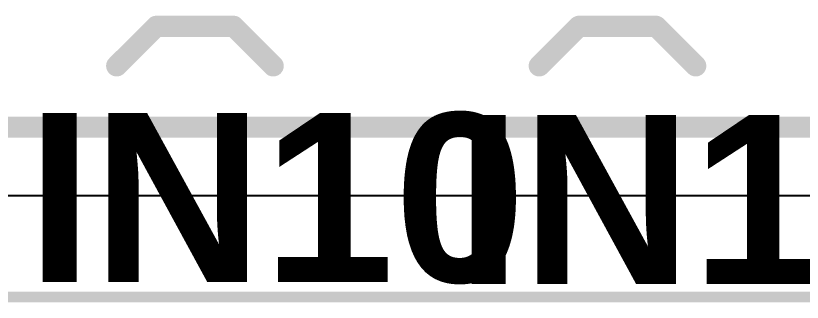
# Model space of a CAD drawing. Header units: inches. Extents: x -21 to 276, y -5 to 220.
# Drawn here: x 72.11 to 81.57, y -4.58 to -1.13 of the extents above; entities that cross this region are included whole.
import ezdxf

# ---------------------------------------------------------------- set-up
doc = ezdxf.new("R2010")
doc.units = ezdxf.units.IN
for name, color, linetype in [('Board_Outline', 216, 'Continuous'), ('Bottom Layer', 5, 'Continuous'), ('Bottom Overlay', 54, 'Continuous'), ('Ground', 16, 'Continuous'), ('Power + Signal', 76, 'Continuous'), ('Top Layer', 1, 'Continuous'), ('Top Overlay', 2, 'Continuous')]:
    doc.layers.add(name, color=color, linetype=linetype)
doc.styles.add('Arial_Bold', font='', dxfattribs={"height": 0.2})
doc.styles.get('Arial_Bold').set_extended_font_data('Arial', bold=True)

# ---------------------------------------------------------------- blocks, each defined once
blk = doc.blocks.new('DB128L_5_08_2P_BK_S_51')
at = {"layer": 'Top Overlay'}
for points in [[(-3.4311, -4.3434, 0.254, 0.254, 0), (-2.9544, -3.8667, 0.254, 0.254, 0)], [(-2.9544, -3.8667, 0.254, 0.254, 0), (-2.0261, -3.8667, 0.254, 0.254, 0)], [(-2.0261, -3.8667, 0.254, 0.254, 0), (-1.5494, -4.3434, 0.254, 0.254, 0)], [(1.6489, -4.3434, 0.254, 0.254, 0), (2.1256, -3.8667, 0.254, 0.254, 0)], [(2.1256, -3.8667, 0.254, 0.254, 0), (3.0539, -3.8667, 0.254, 0.254, 0)], [(3.0539, -3.8667, 0.254, 0.254, 0), (3.5306, -4.3434, 0.254, 0.254, 0)], [(-5.1308, -5.08, 0.127, 0.127, 0), (5.1308, -5.08, 0.127, 0.127, 0)]]:
    blk.add_lwpolyline(points, format="xyseb", dxfattribs=at)
for points in [[(-3.0179, -3.8667, 0.127, 0.127, 1), (-2.8909, -3.8667, 0.127, 0.127, 1)], [(-3.0179, -3.8667, 0.127, 0.127, 1), (-2.8909, -3.8667, 0.127, 0.127, 1)], [(-2.0896, -3.8667, 0.127, 0.127, 1), (-1.9626, -3.8667, 0.127, 0.127, 1)], [(-2.0896, -3.8667, 0.127, 0.127, 1), (-1.9626, -3.8667, 0.127, 0.127, 1)], [(2.0621, -3.8667, 0.127, 0.127, 1), (2.1891, -3.8667, 0.127, 0.127, 1)], [(2.0621, -3.8667, 0.127, 0.127, 1), (2.1891, -3.8667, 0.127, 0.127, 1)], [(2.9904, -3.8667, 0.127, 0.127, 1), (3.1174, -3.8667, 0.127, 0.127, 1)], [(2.9904, -3.8667, 0.127, 0.127, 1), (3.1174, -3.8667, 0.127, 0.127, 1)], [(-3.4946, -4.3434, 0.127, 0.127, 1), (-3.3676, -4.3434, 0.127, 0.127, 1)], [(-1.6129, -4.3434, 0.127, 0.127, 1), (-1.4859, -4.3434, 0.127, 0.127, 1)], [(1.5854, -4.3434, 0.127, 0.127, 1), (1.7124, -4.3434, 0.127, 0.127, 1)], [(3.4671, -4.3434, 0.127, 0.127, 1), (3.5941, -4.3434, 0.127, 0.127, 1)]]:
    blk.add_lwpolyline(points, format="xyseb", close=True, dxfattribs=at)

msp = doc.modelspace()

# ---------------------------------------------------------------- linework, layer by layer
at = {"layer": 'Board_Outline'}
msp.add_lwpolyline([(-4.4985, -4.5177, 0.127, 0.127, 0), (109.5015, -4.5177, 0.127, 0.127, 0)], format="xyseb", dxfattribs=at)
at = {"layer": 'Bottom Layer'}
msp.add_line((102.6083, -3.302), (2.3946, -3.302), dxfattribs=at)
at = {"layer": 'Bottom Overlay'}
msp.add_lwpolyline([(64.5008, -2.4746, 0.254, 0.254, 0), (91.4578, -2.4746, 0.254, 0.254, 0)], format="xyseb", dxfattribs=at)
at = {"layer": 'Ground'}
msp.add_line((102.6083, -3.302), (2.3946, -3.302), dxfattribs=at)
at = {"layer": 'Power + Signal'}
msp.add_line((102.6083, -3.302), (2.3946, -3.302), dxfattribs=at)
at = {"layer": 'Top Layer'}
msp.add_line((102.6083, -3.302), (2.3946, -3.302), dxfattribs=at)

# ---------------------------------------------------------------- block references
msp.add_blockref('DB128L_5_08_2P_BK_S_51', (76.7578, 2.6054))

# ---------------------------------------------------------------- texts
at = {"layer": 'Top Overlay', "style": 'Arial_Bold'}
for s, p in [('IN10', (72.2478, -4.3376)), ('IN11', (77.404, -4.362))]:
    msp.add_text(s, height=2.032, rotation=360, dxfattribs=at).set_placement(p)

doc.saveas('drawing.dxf')
